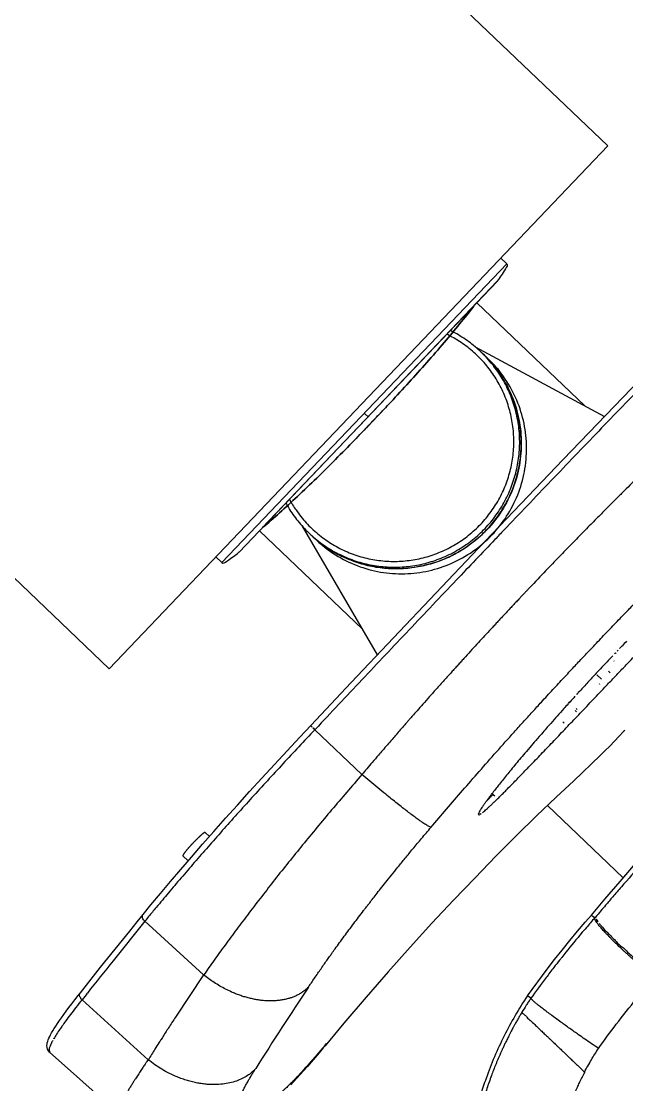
# Model space of a CAD drawing. Header units: millimetres. Extents: x 1145859089 to 1147511753, y -1047484727 to -1047247487.
# Drawn here: x 1146331046 to 1146331192.7, y -1047436878 to -1047436620.4 of the extents above; entities that cross this region are included whole.
import ezdxf
from ezdxf.xclip import XClip

# ---------------------------------------------------------------- set-up
doc = ezdxf.new("R2010")
doc.units = ezdxf.units.MM
doc.header["$LTSCALE"] = 100
doc.header["$MEASUREMENT"] = 0
doc.header["$XCLIPFRAME"] = 2
doc.linetypes.add('CENTERX2', pattern=[4, 2.5, -0.5, 0.5, -0.5])
doc.layers.get('0').update_dxf_attribs({"linetype": 'CONTINUOUS'})
for name, color, linetype in [('L-지중매입', 3, 'CENTERX2'), ('XREF', 135, 'CONTINUOUS'), ('단지배치도$0$W240910', 135, 'CONTINUOUS')]:
    doc.layers.add(name, color=color, linetype=linetype)

# ---------------------------------------------------------------- blocks, each defined once
blk = doc.blocks.new('단지배치도$0$zw$9902')
at = {"layer": '단지배치도$0$W240910', "linetype": 'ByBlock', "ltscale": 20}
for p, q in [((62514.49, -65281.25), (62395.73, -65168.01)), ((62393.73, -65407.9), (62514.49, -65281.25)), ((62393.73, -65407.9), (62274.96, -65294.66)), ((62490, -65309.83), (62488.55, -65308.45)), ((62490, -65309.83), (62420.99, -65382.21)), ((62487.7, -65314.08), (62425.15, -65379.68)), ((62487.67, -65314.11), (62430.75, -65373.81)), ((62482.74, -65319.28), (62508.89, -65344.22)), ((62482.74, -65319.28), (62508.89, -65344.22)), ((62482.33, -65329.91), (62513.71, -65346.82)), ((62483.82, -65331.23), (62484.18, -65331.58)), ((62484.21, -65331.6), (62484.18, -65331.58)), ((62484.22, -65331.61), (62484.21, -65331.6)), ((62514.03, -65346.48), (62524.37, -65335.76)), ((62456.42, -65346.89), (62455.5, -65346.02)), ((62458.8, -65346.62), (62456.25, -65349.3)), ((62458.8, -65346.62), (62458.84, -65346.58)), ((62458.87, -65346.55), (62458.84, -65346.58)), ((62503.71, -65357.23), (62514.03, -65346.48)), ((62456.19, -65349.36), (62456.21, -65349.33)), ((62456.25, -65349.3), (62456.21, -65349.33)), ((62493.4, -65368.01), (62503.71, -65357.23)), ((62483.1, -65378.8), (62493.4, -65368.01)), ((62458.7, -65404.52), (62440.52, -65373.41)), ((62430.09, -65374.51), (62455.08, -65398.34)), ((62430.09, -65374.51), (62455.08, -65398.34)), ((62442.07, -65375.01), (62442.43, -65375.36)), ((62442.43, -65375.36), (62442.46, -65375.39)), ((62442.46, -65375.39), (62442.47, -65375.39)), ((62472.82, -65389.61), (62483.1, -65378.8)), ((62420.99, -65382.21), (62419.55, -65380.83)), ((62425.25, -65379.58), (62425.13, -65379.71)), ((62425.15, -65379.68), (62425.13, -65379.71)), ((62462.56, -65400.43), (62472.82, -65389.61)), ((62452.33, -65411.26), (62462.56, -65400.43)), ((62517.93, -65402.4), (62517.66, -65402.69)), ((62515.52, -65404.93), (62515.06, -65405.42)), ((62515.68, -65404.76), (62515.52, -65404.93)), ((62516.36, -65404.05), (62516.49, -65404.19)), ((62517.66, -65402.69), (62517.55, -65402.8)), ((62513.06, -65407.54), (62512.71, -65407.91)), ((62516.02, -65406.11), (62515.91, -65405.99)), ((62510.63, -65410.13), (62510.43, -65410.35)), ((62511.84, -65409.37), (62512.92, -65410.4)), ((62515.02, -65408.88), (62514.66, -65408.54)), ((62442.56, -65421.63), (62452.33, -65411.26)), ((62508.89, -65412.02), (62508.49, -65412.45)), ((62509.13, -65411.75), (62508.89, -65412.02)), ((62510.43, -65410.35), (62510.24, -65410.56)), ((62512.58, -65411.73), (62512.45, -65411.6)), ((62507.34, -65413.71), (62507.22, -65413.84)), ((62507.1, -65417.77), (62506.83, -65417.52)), ((62506.91, -65418.35), (62506.58, -65418.04)), ((62439.9, -65424.46), (62442.56, -65421.63)), ((62443.53, -65422.68), (62443.49, -65422.64)), ((62443.66, -65422.54), (62443.53, -65422.68)), ((62454.94, -65433.51), (62443.53, -65422.68)), ((62503.95, -65421.1), (62503.57, -65420.74)), ((62436.79, -65427.78), (62439.9, -65424.46)), ((62498.4, -65423.72), (62498.23, -65423.92)), ((62498.74, -65423.33), (62498.4, -65423.72)), ((62516.1, -65425.45), (62514.94, -65426.63)), ((62517.26, -65424.27), (62516.1, -65425.45)), ((62518.26, -65423.12), (62517.26, -65424.27)), ((62433.72, -65431.09), (62436.79, -65427.78)), ((62495.13, -65427.51), (62495.11, -65427.53)), ((62513.78, -65427.79), (62512.62, -65428.95)), ((62514.94, -65426.63), (62513.78, -65427.79)), ((62512.62, -65428.95), (62506.22, -65435.06)), ((62430.68, -65434.39), (62433.72, -65431.09)), ((62427.69, -65437.67), (62430.68, -65434.39)), ((62506.22, -65435.06), (62501.98, -65439.02)), ((62424.75, -65440.92), (62427.69, -65437.67)), ((62487.1, -65438.8), (62486.43, -65438.17)), ((62486.68, -65438.4), (62486.55, -65438.52)), ((62421.87, -65444.14), (62424.75, -65440.92)), ((62501.98, -65439.02), (62497.24, -65443.56)), ((62499.87, -65441.04), (62518.22, -65458.54)), ((62499.87, -65441.04), (62518.22, -65458.54)), ((62497.24, -65443.56), (62492.38, -65448.32)), ((62419.05, -65447.31), (62421.87, -65444.14)), ((62416.31, -65450.44), (62419.05, -65447.31)), ((62416.93, -65447.56), (62417.97, -65448.55)), ((62492.38, -65448.32), (62487.4, -65453.3)), ((62413.63, -65453.51), (62416.31, -65450.44)), ((62411.04, -65456.51), (62413.63, -65453.51)), ((62411.55, -65453.2), (62412.84, -65454.43)), ((62487.4, -65453.3), (62482.32, -65458.52)), ((62408.54, -65459.45), (62411.04, -65456.51)), ((62517.46, -65459.41), (62521.21, -65455.11)), ((62482.32, -65458.52), (62477.14, -65463.95)), ((62406.12, -65462.32), (62408.54, -65459.45)), ((62513.75, -65463.75), (62517.46, -65459.41)), ((62403.81, -65465.11), (62406.12, -65462.32)), ((62477.14, -65463.95), (62471.89, -65469.57)), ((62510.52, -65467.57), (62513.75, -65463.75)), ((62401.9, -65467.43), (62403.81, -65465.11)), ((62402.33, -65469.08), (62394.65, -65478.64)), ((62398.66, -65471.46), (62400.44, -65469.25)), ((62400.44, -65469.25), (62401.9, -65467.43)), ((62402.33, -65469.08), (62402.29, -65469.05)), ((62416.55, -65482.02), (62402.33, -65469.08)), ((62507.14, -65471.51), (62509.03, -65469.28)), ((62509.03, -65469.28), (62510.52, -65467.57)), ((62510.52, -65467.57), (62510.52, -65467.57)), ((62510.52, -65467.57), (62511.33, -65468.26)), ((62511.33, -65468.26), (62511.52, -65468.04)), ((62396.89, -65473.66), (62398.66, -65471.46)), ((62471.89, -65469.57), (62466.6, -65475.37)), ((62505.27, -65473.77), (62507.14, -65471.51)), ((62395.13, -65475.86), (62396.89, -65473.66)), ((62503.42, -65476.04), (62505.27, -65473.77)), ((62393.37, -65478.05), (62395.13, -65475.86)), ((62466.6, -65475.37), (62461.28, -65481.34)), ((62501.61, -65478.33), (62503.42, -65476.04)), ((62391.63, -65480.23), (62393.37, -65478.05)), ((62499.81, -65480.65), (62501.61, -65478.33)), ((62389.89, -65482.4), (62391.63, -65480.23)), ((62416.55, -65482.02), (62409.74, -65492.34)), ((62416.55, -65482.02), (62416.59, -65482.05)), ((62461.28, -65481.34), (62455.93, -65487.47)), ((62495.01, -65487.15), (62499.81, -65480.65)), ((62386.71, -65486.39), (62388.16, -65484.57)), ((62388.16, -65484.57), (62389.89, -65482.4)), ((62385.36, -65488.09), (62386.16, -65487.08)), ((62386.16, -65487.08), (62386.72, -65486.38)), ((62495.84, -65487.73), (62495.01, -65487.15)), ((62383.27, -65490.84), (62383.92, -65489.98)), ((62383.92, -65489.98), (62384.61, -65489.06)), ((62384.61, -65489.06), (62385.36, -65488.09)), ((62387.12, -65488.07), (62387.08, -65488.03)), ((62403.14, -65502.6), (62387.12, -65488.07)), ((62455.93, -65487.47), (62450.56, -65493.77)), ((62381.62, -65493.14), (62382.13, -65492.43)), ((62382.13, -65492.43), (62382.67, -65491.66)), ((62382.67, -65491.66), (62383.27, -65490.84)), ((62380.05, -65495.58), (62380.38, -65495.03)), ((62380.38, -65495.03), (62380.75, -65494.45)), ((62380.75, -65494.45), (62381.17, -65493.82)), ((62381.17, -65493.82), (62381.62, -65493.14)), ((62450.56, -65493.77), (62445.98, -65499.25)), ((62378.94, -65497.76), (62379.1, -65497.39)), ((62379.1, -65497.39), (62379.29, -65496.98)), ((62379.29, -65496.98), (62379.51, -65496.55)), ((62379.51, -65496.55), (62379.76, -65496.08)), ((62379.76, -65496.08), (62380.05, -65495.58)), ((62378.62, -65499.2), (62378.65, -65498.83)), ((62378.65, -65499.61), (62378.62, -65499.2)), ((62378.65, -65498.83), (62378.71, -65498.48)), ((62378.76, -65500.04), (62378.65, -65499.61)), ((62378.71, -65498.48), (62378.81, -65498.13)), ((62378.96, -65500.43), (62378.76, -65500.04)), ((62378.81, -65498.13), (62378.94, -65497.76)), ((62445.56, -65499.76), (62444.54, -65500.95)), ((62445.98, -65499.25), (62445.56, -65499.76)), ((62379.24, -65500.75), (62378.96, -65500.43)), ((62396.15, -65515.78), (62379.25, -65500.76)), ((62443.56, -65502.1), (62442.61, -65503.19)), ((62444.54, -65500.95), (62443.56, -65502.1)), ((62440.82, -65505.23), (62439.98, -65506.16)), ((62441.7, -65504.24), (62440.82, -65505.23)), ((62442.61, -65503.19), (62441.7, -65504.24)), ((62438.39, -65507.89), (62437.66, -65508.67)), ((62439.17, -65507.05), (62438.39, -65507.89)), ((62439.98, -65506.16), (62439.17, -65507.05))]:
    blk.add_line(p, q, dxfattribs=at)
at = {"layer": '단지배치도$0$W240910'}
for radius in [11431.38, 11931.38]:
    blk.add_arc((57394.29, -57699.4), radius, 251.62775, 321.418131, dxfattribs=at)
at = {"layer": '단지배치도$0$W240910', "linetype": 'ByBlock', "ltscale": 20}
for centre, radius, start, end in [((83110, -85034.37), 28703.08, 136.1634, 136.565985), ((82768.96, -84709.2), 28226.86, 136.161713, 136.567679), ((62463.09, -65352.97), 30.04, 45.4017, 46.3647), ((62463.54, -65353.29), 29.96, 42.9113, 46.3621), ((62463.45, -65353.37), 30.08, 42.3345, 42.9134), ((62463.42, -65353.4), 30.12, 39.452, 42.3342), ((62463.44, -65353.39), 30.1, 37.9176, 39.4522), ((62463.48, -65353.35), 30.05, 36.3795, 37.9177), ((62463.54, -65353.31), 29.98, 29.8115, 36.3792), ((62463.46, -65353.36), 30.07, 29.0812, 29.8166), ((62096.94, -65006.7), 496.46, 316.3643, 316.5779), ((62099.49, -65004.03), 496.46, 316.1515, 316.3651), ((62464.45, -65354.56), 30.36, 310.99, 321.7904), ((62463.14, -65353.71), 29.96, 226.3672, 229.8181), ((62463.22, -65353.62), 30.08, 229.816, 230.3949), ((62463.24, -65353.59), 30.12, 230.3953, 233.2774), ((62463.23, -65353.6), 30.1, 233.2772, 234.8118), ((62463.2, -65353.65), 30.05, 234.8116, 236.3499), ((62463.16, -65353.71), 29.98, 236.3501, 242.9179), ((62463.21, -65353.62), 30.07, 242.9128, 243.6482), ((62981.73, -65847.74), 642.99, 136.01916, 136.16373), ((62981.56, -65847.63), 642.78, 136.53148, 136.79068), ((62973.92, -65840.46), 632.31, 136.83644, 137.11182), ((62958.15, -65825.89), 610.84, 137.4026, 137.56232), ((62966.78, -65833.84), 622.57, 137.16541, 137.31466), ((62946.33, -65815.11), 594.84, 137.67614, 137.84709), ((62924.71, -65795.63), 565.74, 138.0644, 138.3191), ((62935.06, -65804.92), 579.65, 137.91771, 138.06478), ((62293.63, -65204.88), 313.19, 315.8266, 316.042), ((62582.07, -65511.3), 120.4, 142.5926, 142.7887), ((62483.26, -65443.19), 0.144, 218.5234, 223.1724), ((62479.9, -65437.39), 6.84, 307.8614, 308.0218), ((63070.31, -65940.34), 731.65, 137.8619, 139.04256), ((63073.03, -65942.72), 735.26, 139.04188, 139.29079), ((63073.17, -65942.84), 735.45, 139.29087, 139.49734), ((63073.84, -65943.41), 736.32, 139.49736, 139.78966), ((65663.04, -68097.29), 4188.04, 141.29815, 141.43496), ((63237.25, -66013.48), 954.87, 146.39571, 147.80636), ((62400.6, -65509.36), 23.51, 149.1292, 151.0897), ((62256.27, -65338.63), 248.49, 319.5365, 319.8952)]:
    blk.add_arc(centre, radius, start, end, dxfattribs=at)
for points, start_tangent, end_tangent in [([(62490, -65309.83), (62489.69, -65311.07), (62487.7, -65314.08)], (0.723747, -0.690066), (-0.591761, -0.806114)), ([(62458.87, -65346.55), (62461.9, -65343.34), (62466.33, -65338.54), (62474.85, -65328.88), (62478.64, -65324.33), (62481.93, -65320.18), (62482.08, -65319.98)], (0.689929, 0.723877), (0.608288, 0.793717)), ([(62482.08, -65319.98), (62481.93, -65320.18), (62478.64, -65324.33), (62474.85, -65328.88), (62466.33, -65338.54), (62461.9, -65343.34), (62459.36, -65346.03)], (-0.608288, -0.793717), (-0.688884, -0.724871)), ([(62535.34, -65326.45), (62523.81, -65338.38), (62512.28, -65350.35), (62500.76, -65362.36), (62489.27, -65374.39)], (-0.695958, -0.718082), (-0.69029, -0.723533)), ([(62484.75, -65373.92), (62487.39, -65370.74), (62489.58, -65367.24), (62491.26, -65363.47), (62492.42, -65359.51), (62493.04, -65355.44), (62493.09, -65351.31), (62492.57, -65347.23), (62491.51, -65343.25), (62489.92, -65339.46), (62487.82, -65335.92), (62485.26, -65332.7), (62484.18, -65331.58)], (0.690066, 0.723747), (-0.712046, 0.702133)), ([(62485.12, -65374.27), (62487.76, -65371.09), (62489.94, -65367.59), (62491.63, -65363.82), (62492.79, -65359.86), (62493.4, -65355.78), (62493.45, -65351.66), (62492.94, -65347.58), (62491.88, -65343.6), (62490.28, -65339.8), (62488.18, -65336.27), (62485.62, -65333.05), (62484.22, -65331.61)], (0.690066, 0.723747), (-0.722745, 0.691115)), ([(62488.31, -65373.34), (62491.43, -65368.5), (62493.61, -65363.04), (62494.69, -65357.27), (62494.64, -65351.4), (62493.45, -65345.65), (62491.17, -65340.25), (62487.89, -65335.39), (62485.74, -65333.06)], (0.618536, 0.785757), (-0.715893, 0.69821)), ([(62546.88, -65337.52), (62545.78, -65338.54), (62544.52, -65339.72), (62543.1, -65341.04), (62541.91, -65342.16), (62540.6, -65343.39), (62539.18, -65344.74), (62537.93, -65345.92), (62536.85, -65346.94), (62535.94, -65347.81), (62535.21, -65348.51), (62534.67, -65349.02), (62534.15, -65349.52), (62533.51, -65350.13), (62532.56, -65351.04), (62531.44, -65352.12), (62530.15, -65353.37), (62528.68, -65354.78), (62527.06, -65356.37), (62525.51, -65357.87), (62523.85, -65359.5), (62523.11, -65360.23), (62522.7, -65360.63), (62522.39, -65360.93), (62522.08, -65361.24), (62521.75, -65361.56), (62521.42, -65361.89), (62519.82, -65363.47), (62518.08, -65365.2), (62516.19, -65367.09), (62513.87, -65369.42), (62511.36, -65371.95), (62508.66, -65374.69), (62505.79, -65377.63), (62502.73, -65380.79), (62499.5, -65384.15)], (-0.73653, -0.676405), (-0.70102, -0.713142)), ([(62489.74, -65338.74), (62490.97, -65341.23), (62492.81, -65346.85), (62493.52, -65352.72), (62493.07, -65358.63), (62491.48, -65364.33), (62488.8, -65369.62), (62485.15, -65374.29)], (0.486049, -0.873931), (-0.690031, -0.72378)), ([(62458.87, -65346.55), (62459.36, -65346.03)], (0.689929, 0.723877), (0.688884, 0.724871)), ([(62456.19, -65349.36), (62453.12, -65352.54), (62448.54, -65357.2), (62439.3, -65366.17), (62434.94, -65370.17), (62430.94, -65373.66), (62430.76, -65373.81)], (-0.690201, -0.723618), (-0.76385, -0.645393)), ([(62430.76, -65373.81), (62430.94, -65373.66), (62434.94, -65370.17), (62439.3, -65366.17), (62448.54, -65357.2), (62453.12, -65352.54), (62455.69, -65349.88)], (0.76385, 0.645393), (0.691241, 0.722624)), ([(62456.19, -65349.36), (62455.69, -65349.88)], (-0.690201, -0.723618), (-0.691241, -0.722624)), ([(62471.67, -65446.31), (62475.4, -65441.93), (62479.29, -65437.43), (62483.33, -65432.8), (62487.52, -65428.05), (62491.81, -65423.25), (62492.77, -65422.18), (62493.95, -65420.88), (62495.09, -65419.61), (62496.22, -65418.37), (62497.32, -65417.17), (62498.4, -65415.99), (62501.21, -65412.93), (62503.85, -65410.09), (62506.29, -65407.47), (62508.55, -65405.07), (62510.61, -65402.89), (62512.1, -65401.32), (62513.46, -65399.89), (62514.72, -65398.58), (62516.03, -65397.21), (62517.47, -65395.72), (62519.48, -65393.64), (62521.69, -65391.37), (62524.12, -65388.9), (62526.75, -65386.23), (62529.59, -65383.37), (62532.96, -65380.01), (62536.59, -65376.42), (62537.34, -65375.68), (62538.02, -65375.02), (62538.69, -65374.36), (62539.36, -65373.71), (62540.03, -65373.05), (62544.21, -65369), (62548.34, -65365.05), (62552.34, -65361.25), (62556.22, -65357.61), (62559.97, -65354.13)], (0.647001, 0.762489), (0.733913, 0.679244)), ([(62442.07, -65375.01), (62443.61, -65376.38), (62446.94, -65378.79), (62450.58, -65380.71), (62454.44, -65382.13), (62458.47, -65383), (62462.57, -65383.32), (62466.69, -65383.07), (62470.73, -65382.26), (62474.63, -65380.92), (62478.31, -65379.05), (62481.71, -65376.7), (62484.75, -65373.92)], (0.723747, -0.690066), (0.690066, 0.723747)), ([(62442.47, -65375.39), (62443.97, -65376.73), (62447.31, -65379.14), (62450.94, -65381.06), (62454.81, -65382.48), (62458.83, -65383.35), (62462.94, -65383.66), (62467.05, -65383.42), (62471.1, -65382.61), (62475, -65381.27), (62478.68, -65379.4), (62482.07, -65377.05), (62485.12, -65374.27)], (0.724747, -0.689015), (0.690066, 0.723747)), ([(62487.14, -65376.62), (62477.79, -65386.44), (62466.34, -65398.51), (62454.92, -65410.59), (62443.66, -65422.54)], (-0.690044, -0.723768), (-0.684606, -0.728914)), ([(62485.15, -65374.29), (62480.66, -65378.17), (62475.5, -65381.09), (62469.88, -65382.95), (62464, -65383.69), (62458.1, -65383.26), (62452.4, -65381.68), (62449.86, -65380.57)], (-0.690031, -0.72378), (-0.896085, 0.443882)), ([(62489.27, -65374.39), (62487.14, -65376.62)], (-0.69029, -0.723533), (-0.690044, -0.723768)), ([(62444, -65376.85), (62446.12, -65378.65), (62451.08, -65381.76), (62456.56, -65383.85), (62462.34, -65384.84), (62468.21, -65384.68), (62473.94, -65383.4), (62479.32, -65381.03), (62484.15, -65377.67), (62484.37, -65377.48)], (0.731678, -0.681651), (0.754803, 0.655951)), ([(62420.99, -65382.21), (62422.21, -65381.84), (62425.13, -65379.71)], (0.723747, -0.690066), (0.777018, 0.629478)), ([(62499.5, -65384.15), (62495.56, -65388.27), (62495.12, -65388.74), (62494.68, -65389.2), (62494.24, -65389.67), (62493.8, -65390.13), (62493.22, -65390.75), (62492.57, -65391.44), (62491.69, -65392.37), (62490.84, -65393.28), (62489.84, -65394.35), (62488.7, -65395.58), (62488.01, -65396.31), (62487.65, -65396.7), (62487.29, -65397.09), (62486.92, -65397.49), (62486.55, -65397.89), (62486.18, -65398.29), (62485.8, -65398.69), (62482.77, -65401.99), (62479.6, -65405.45), (62478.88, -65406.25), (62478.15, -65407.06), (62477.41, -65407.87), (62476.62, -65408.74), (62475.59, -65409.89), (62474.6, -65410.99), (62473.66, -65412.04), (62471.74, -65414.19), (62470.05, -65416.08), (62468.6, -65417.72), (62467.38, -65419.11), (62466.69, -65419.89), (62466.11, -65420.56), (62465.62, -65421.12), (62465.01, -65421.81), (62464.21, -65422.73), (62463.2, -65423.89), (62462.21, -65425.03), (62461.08, -65426.34), (62459.92, -65427.69), (62458.94, -65428.82), (62457.43, -65430.59), (62456.1, -65432.15), (62454.94, -65433.51)], (-0.70102, -0.713142), (-0.644611, -0.764511)), ([(62485.83, -65441.28), (62486.44, -65440.7), (62487.06, -65440.11), (62487.71, -65439.48), (62488.39, -65438.8), (62489.11, -65438.09), (62489.86, -65437.34), (62490.22, -65436.97), (62491.22, -65435.96), (62492.25, -65434.91), (62493.32, -65433.81), (62494.42, -65432.67), (62495.03, -65432.04), (62496.33, -65430.69), (62497.67, -65429.3), (62499.04, -65427.87), (62500.43, -65426.41), (62501.86, -65424.92), (62503.31, -65423.39), (62504.79, -65421.84), (62506.29, -65420.26), (62507.82, -65418.65), (62509.38, -65417.02), (62510.96, -65415.36), (62512.56, -65413.68), (62514.18, -65411.98), (62515.19, -65410.91), (62517.17, -65408.83), (62519.17, -65406.74), (62520.46, -65405.38), (62522.48, -65403.27), (62524.48, -65401.17), (62526.46, -65399.1), (62528.41, -65397.05), (62530.34, -65395.03), (62530.74, -65394.61), (62532.56, -65392.72), (62534.33, -65390.86), (62536.06, -65389.05), (62537.73, -65387.29), (62539.36, -65385.58), (62540.93, -65383.92), (62541.04, -65383.8)], (0.733267, 0.679941), (0.687625, 0.726066)), ([(62516.35, -65404.05), (62515.68, -65404.76)], (-0.690059, -0.723753), (-0.688972, -0.724788)), ([(62516.97, -65403.41), (62516.35, -65404.05)], (-0.691048, -0.722809), (-0.690059, -0.723753)), ([(62517.55, -65402.8), (62516.97, -65403.41)], (-0.691988, -0.721909), (-0.691048, -0.722809)), ([(62507.22, -65413.84), (62506.53, -65414.59)], (-0.674565, -0.738215), (-0.673317, -0.739354)), ([(62505.34, -65415.91), (62504.95, -65416.34), (62504.85, -65416.44)], (-0.671108, -0.741359), (-0.670194, -0.742186)), ([(62502.18, -65419.42), (62501.49, -65420.21), (62499.83, -65422.08), (62498.74, -65423.33)], (-0.66497, -0.74687), (-0.657595, -0.753371)), ([(62443.53, -65422.68), (62439.64, -65426.81), (62435.8, -65430.93), (62432.01, -65435.04), (62428.29, -65439.12), (62424.65, -65443.15), (62421.1, -65447.13)], (-0.700733, -0.713424), (-0.663998, -0.747735)), ([(62442.85, -65422.04), (62442.56, -65421.63)], (-0.75301, 0.658009), (0.995809, -0.091457)), ([(62443.49, -65422.64), (62443.09, -65422.26), (62442.85, -65422.04)], (-0.722871, 0.690983), (-0.75301, 0.658009)), ([(62498.23, -65423.92), (62496.68, -65425.7), (62495.19, -65427.44), (62495.11, -65427.53)], (-0.656419, -0.754397), (-0.648584, -0.761143)), ([(62495.11, -65427.53), (62493.74, -65429.15), (62492.5, -65430.62), (62491.34, -65432.03), (62490.24, -65433.37), (62489.21, -65434.64), (62488.24, -65435.85), (62487.46, -65436.84), (62486.61, -65437.93), (62486.43, -65438.17)], (-0.648584, -0.761143), (-0.607458, -0.794352)), ([(62454.94, -65433.51), (62451.23, -65437.83), (62447.59, -65442.11), (62444.03, -65446.37), (62440.56, -65450.59), (62437.16, -65454.79), (62433.84, -65458.96)], (-0.650859, -0.759199), (-0.6024, -0.798194)), ([(62471.67, -65446.31), (62471.03, -65446.04), (62470.62, -65445.81), (62470.17, -65445.53), (62469.7, -65445.22), (62468.98, -65444.73), (62468.07, -65444.07), (62467.05, -65443.33), (62465.96, -65442.5), (62464.76, -65441.57), (62463.48, -65440.56), (62462.12, -65439.48), (62460.71, -65438.33), (62458.78, -65436.75), (62456.84, -65435.12), (62454.94, -65433.51)], (-0.998377, 0.056954), (-0.761087, 0.64865)), ([(62486.18, -65438.49), (62485.98, -65438.76), (62485.41, -65439.53), (62484.89, -65440.23), (62484.44, -65440.87), (62483.99, -65441.54), (62483.71, -65441.97), (62483.49, -65442.34), (62483.21, -65442.88), (62483.15, -65443.28)], (-0.604735, -0.796427), (0.723717, -0.690097)), ([(62486.55, -65438.52), (62486.07, -65438.99), (62485.4, -65439.63), (62485.18, -65439.83)], (-0.71503, -0.699094), (-0.727475, -0.686134)), ([(62483.16, -65443.29), (62483.27, -65443.33)], (0.68469, -0.728834), (0.991941, 0.1267)), ([(62483.27, -65443.33), (62483.6, -65443.15)], (0.991941, 0.1267), (0.814391, 0.580316)), ([(62483.6, -65443.15), (62484.09, -65442.79)], (0.814391, 0.580316), (0.789505, 0.613744)), ([(62484.11, -65442.78), (62484.49, -65442.47), (62484.89, -65442.12), (62485.33, -65441.73), (62485.8, -65441.3), (62485.83, -65441.28)], (0.787785, 0.615951), (0.733267, 0.679941)), ([(62421.1, -65447.13), (62417.65, -65451.03), (62414.32, -65454.86), (62411.11, -65458.58), (62408.04, -65462.2), (62405.11, -65465.71), (62404.15, -65466.84)], (-0.663997, -0.747735), (-0.642857, -0.765986)), ([(62416.93, -65447.56), (62416.91, -65447.55), (62416.89, -65447.55), (62416.86, -65447.56), (62416.82, -65447.57), (62416.77, -65447.59), (62416.72, -65447.62), (62416.66, -65447.66), (62416.59, -65447.71), (62416.52, -65447.76), (62416.44, -65447.82), (62416.36, -65447.89), (62416.27, -65447.96), (62416.17, -65448.04), (62416.07, -65448.13), (62415.97, -65448.22), (62415.85, -65448.32), (62415.74, -65448.42), (62415.62, -65448.53), (62415.5, -65448.65), (62415.37, -65448.77), (62415.24, -65448.89), (62415.11, -65449.02), (62414.97, -65449.15), (62414.84, -65449.28), (62414.7, -65449.42), (62414.56, -65449.56), (62414.42, -65449.71), (62414.27, -65449.85), (62414.13, -65450), (62413.99, -65450.14)], (-0.723611, 0.690208), (-0.690066, -0.723747)), ([(62441.96, -65485), (62442.5, -65484.21), (62443.19, -65483.2), (62444.04, -65481.96), (62444.81, -65480.86), (62445.65, -65479.65), (62446.41, -65478.57), (62447.08, -65477.64), (62447.63, -65476.86), (62448.44, -65475.75), (62449.53, -65474.25), (62450.65, -65472.72), (62451.79, -65471.18), (62452.95, -65469.63), (62454.13, -65468.07), (62455.33, -65466.49), (62455.57, -65466.18), (62456.16, -65465.41), (62456.6, -65464.84), (62457.4, -65463.82), (62458.34, -65462.6), (62459.45, -65461.2), (62460.68, -65459.64), (62462.08, -65457.89), (62463.64, -65455.96), (62465.37, -65453.83), (62467.29, -65451.52), (62469.39, -65449.01), (62471.67, -65446.31)], (0.559662, 0.828721), (0.649376, 0.760467)), ([(62413.99, -65450.14), (62413.85, -65450.29), (62413.71, -65450.44), (62413.57, -65450.59), (62413.44, -65450.74), (62413.3, -65450.88), (62413.17, -65451.03), (62413.04, -65451.17), (62412.92, -65451.31), (62412.8, -65451.45), (62412.68, -65451.59), (62412.57, -65451.72), (62412.46, -65451.85), (62412.35, -65451.97), (62412.26, -65452.09), (62412.16, -65452.21), (62412.07, -65452.32), (62411.99, -65452.42), (62411.92, -65452.52), (62411.85, -65452.62), (62411.79, -65452.7), (62411.73, -65452.79), (62411.68, -65452.86), (62411.64, -65452.93), (62411.6, -65452.99), (62411.58, -65453.04), (62411.56, -65453.09), (62411.54, -65453.13), (62411.54, -65453.16), (62411.54, -65453.18), (62411.55, -65453.2)], (-0.690066, -0.723747), (0.723611, -0.690208)), ([(62433.84, -65458.96), (62430.64, -65463.06), (62427.55, -65467.09), (62424.59, -65471.02), (62421.77, -65474.83), (62419.1, -65478.51), (62416.59, -65482.05)], (-0.6024, -0.798194), (-0.5979, -0.801571)), ([(62404.15, -65466.84), (62402.33, -65469.08)], (-0.642857, -0.765986), (-0.612592, -0.7904)), ([(62402.29, -65469.05), (62402, -65468.7), (62401.79, -65468.25), (62401.75, -65467.76), (62401.9, -65467.43)], (-0.722004, 0.691888), (0.61756, 0.786523)), ([(62511.33, -65468.26), (62509.29, -65470.61), (62507.99, -65472.13), (62507.28, -65472.98), (62503.34, -65477.81)], (-0.660999, -0.750387), (-0.622243, -0.782824)), ([(62525.79, -65482.77), (62524.39, -65481.59), (62522.94, -65480.34), (62521.91, -65479.44), (62520.98, -65478.62), (62520.17, -65477.9), (62519.59, -65477.37), (62519.03, -65476.86), (62518.49, -65476.36), (62517.98, -65475.88), (62517.48, -65475.42), (62516.36, -65474.34), (62515.38, -65473.38), (62514.89, -65472.87), (62514.42, -65472.39), (62513.98, -65471.93), (62513.57, -65471.49), (62512.85, -65470.68), (62512.26, -65469.97), (62511.82, -65469.39), (62511.51, -65468.9), (62511.33, -65468.26)], (-0.85685, 0.515566), (0.337491, 0.941329)), ([(62511.52, -65468.04), (62511.68, -65468.56)], (-0.322003, -0.946739), (0.492124, -0.870525)), ([(62511.68, -65468.56), (62511.96, -65469.01), (62512.39, -65469.59)], (0.480052, -0.87724), (0.620165, -0.784471)), ([(62512.39, -65469.59), (62512.98, -65470.29), (62513.72, -65471.12)], (0.623593, -0.781749), (0.68044, -0.732804)), ([(62513.72, -65471.12), (62514.61, -65472.05), (62515.63, -65473.07)], (0.68044, -0.732804), (0.711371, -0.702817)), ([(62515.63, -65473.07), (62516.53, -65473.96), (62518.01, -65475.35)], (0.711371, -0.702817), (0.873058, -0.487617)), ([(62518.01, -65475.35), (62518.99, -65476.25), (62520.13, -65477.29), (62521.44, -65478.45), (62522.89, -65479.72), (62524.46, -65481.05), (62526.1, -65482.42)], (0.873058, -0.487617), (0.908304, -0.418311)), ([(62503.34, -65477.81), (62502.8, -65478.49), (62501.42, -65480.26), (62499.53, -65482.73), (62495.84, -65487.73)], (-0.622835, -0.782353), (-0.582569, -0.812781)), ([(62441.96, -65485), (62441.56, -65485.4), (62441, -65485.87), (62440.25, -65486.41), (62439.39, -65486.91), (62438.6, -65487.28), (62437.83, -65487.58), (62437.09, -65487.81), (62436.6, -65487.94), (62436.11, -65488.05), (62435.61, -65488.14), (62435.11, -65488.22), (62434.62, -65488.28), (62434.12, -65488.32), (62432.28, -65488.36), (62430.55, -65488.24), (62429.49, -65488.09), (62428.44, -65487.88), (62427.39, -65487.63), (62426.35, -65487.34), (62425.32, -65487), (62424.32, -65486.62), (62423.35, -65486.21), (62421.91, -65485.52), (62420.5, -65484.76), (62419.14, -65483.91), (62417.83, -65483.01), (62416.59, -65482.05)], (-0.66402, -0.747715), (-0.773566, 0.633716)), ([(62512.22, -65499.89), (62516.55, -65494.02), (62521.44, -65487.87), (62525.79, -65482.77)], (0.574028, 0.818835), (0.649535, 0.760332)), ([(62387.08, -65488.03), (62386.82, -65487.73), (62386.62, -65487.34), (62386.57, -65486.67), (62386.71, -65486.39)], (-0.963823, 0.266542), (0.616969, 0.786988)), ([(62388.4, -65486.45), (62387.12, -65488.07)], (-0.623353, -0.781941), (-0.622848, -0.782343)), ([(62495.01, -65487.15), (62492.04, -65491.91), (62489.38, -65496.84), (62487.02, -65501.92), (62484.99, -65507.14), (62483.7, -65511.03)], (-0.555624, -0.831434), (-0.291413, -0.956597)), ([(62387.12, -65488.07), (62385.64, -65489.94), (62384.3, -65491.69), (62383.1, -65493.31), (62382.32, -65494.4)], (-0.675447, -0.737409), (-0.57492, -0.81821)), ([(62495.84, -65487.73), (62495.29, -65488.57), (62494.74, -65489.42), (62493.68, -65491.12)], (-0.555754, -0.831347), (-0.51828, -0.855211)), ([(62497.05, -65488.9), (62496.54, -65488.47), (62496.16, -65488.12), (62495.84, -65487.73)], (-0.779196, 0.62678), (-0.102953, 0.994686)), ([(62512.22, -65499.89), (62510.54, -65498.74), (62508.93, -65497.62), (62507.42, -65496.56), (62506.37, -65495.82), (62505.27, -65495.05), (62504.18, -65494.26), (62503.14, -65493.51), (62501.84, -65492.57), (62500.66, -65491.69), (62499.55, -65490.86), (62498.57, -65490.11), (62497.73, -65489.46), (62497.05, -65488.9)], (-0.795115, 0.606459), (-0.779196, 0.62678)), ([(62409.74, -65492.34), (62408.06, -65494.91), (62406.58, -65497.2), (62406.27, -65497.68), (62405.75, -65498.5), (62404.77, -65500.04), (62403.14, -65502.6)], (-0.551333, -0.834285), (-0.534578, -0.845119)), ([(62493.68, -65491.12), (62493.49, -65491.44), (62493.26, -65491.82), (62492.84, -65492.54), (62492.6, -65492.96), (62492.36, -65493.38), (62492.13, -65493.78), (62491.92, -65494.17), (62491.59, -65494.76), (62491.35, -65495.21), (62491.11, -65495.67), (62490.77, -65496.31), (62490.6, -65496.64), (62490.4, -65497.04), (62490.15, -65497.53), (62489.68, -65498.49), (62489.29, -65499.3), (62488.93, -65500.09), (62488.64, -65500.73), (62488.38, -65501.3), (62488.23, -65501.65), (62488.08, -65502), (62487.93, -65502.35), (62487.78, -65502.7), (62487.63, -65503.05), (62487.49, -65503.4), (62487.34, -65503.76), (62486.29, -65506.47), (62485.2, -65509.59), (62484.23, -65512.75)], (-0.519037, -0.854752), (-0.274649, -0.961545)), ([(62493.68, -65491.12), (62494.04, -65491.46), (62494.41, -65491.82), (62494.91, -65492.29)], (-0.376726, -0.926325), (0.417353, -0.908744)), ([(62494.91, -65492.29), (62495.74, -65493.09), (62496.79, -65494.08)], (0.417353, -0.908744), (0.724378, -0.689403)), ([(62382.32, -65494.4), (62382.05, -65494.78), (62381.15, -65496.12), (62380.42, -65497.29)], (-0.57492, -0.81821), (-0.512732, -0.858549)), ([(62496.79, -65494.08), (62497.64, -65494.89), (62498.48, -65495.7), (62499.32, -65496.5), (62500.02, -65497.17), (62500.52, -65497.64), (62501.04, -65498.14), (62501.36, -65498.45), (62501.75, -65498.81), (62502.21, -65499.26), (62502.71, -65499.73), (62503.45, -65500.44), (62504.04, -65501), (62504.62, -65501.55), (62505.13, -65502.04), (62505.6, -65502.49), (62506.02, -65502.89), (62506.7, -65503.53), (62507.57, -65504.37), (62508.12, -65504.89), (62508.51, -65505.27), (62508.88, -65505.61)], (0.722293, -0.691587), (0.714059, -0.700085)), ([(62380.02, -65497.99), (62379.84, -65498.31), (62379.43, -65499.17), (62379.19, -65499.85), (62379.12, -65500.37), (62379.3, -65500.75)], (-0.483068, -0.875583), (0.681886, -0.731459)), ([(62445.32, -65499.89), (62444.34, -65501.04), (62444, -65501.44), (62443.73, -65501.74), (62443.39, -65502.13), (62442.98, -65502.61), (62442.49, -65503.16), (62441.95, -65503.78), (62441.52, -65504.26), (62441.13, -65504.69), (62440.79, -65505.06), (62440.49, -65505.39), (62440.23, -65505.67), (62439.7, -65506.24), (62439.4, -65506.56), (62439.11, -65506.87), (62438.82, -65507.18), (62438.54, -65507.47), (62438.26, -65507.76), (62437.56, -65508.47), (62436.92, -65509.09), (62436.47, -65509.52), (62436.2, -65509.76), (62435.91, -65510.02), (62435.52, -65510.35), (62435.23, -65510.59), (62434.81, -65510.9), (62434.51, -65511.1), (62433.94, -65511.34)], (-0.64872, -0.761027), (-0.975614, -0.219493)), ([(62446.33, -65498.7), (62446.07, -65499.14), (62446, -65499.23)], (-0.47744, -0.878664), (-0.635711, -0.771927)), ([(62510.54, -65502.6), (62511.34, -65501.27), (62512.22, -65499.89)], (0.490792, 0.871277), (0.549806, 0.835292)), ([(62403.14, -65502.6), (62402.82, -65503.06), (62402.38, -65503.71), (62401.83, -65504.52), (62401.19, -65505.48), (62400.84, -65506), (62400.52, -65506.5), (62399.92, -65507.43), (62399.52, -65508.06), (62399.03, -65508.85), (62398.57, -65509.6), (62398.15, -65510.31), (62397.77, -65510.98), (62397.42, -65511.61), (62397.11, -65512.2)], (-0.49504, -0.86887), (-0.37849, -0.925605)), ([(62429.19, -65504.74), (62428.27, -65505.64), (62427.18, -65506.46), (62425.92, -65507.18), (62424.5, -65507.77), (62422.92, -65508.23), (62421.2, -65508.52), (62419.37, -65508.64), (62417.44, -65508.58), (62416.29, -65508.45), (62415.1, -65508.26), (62413.88, -65507.99), (62412.64, -65507.65), (62411.39, -65507.25), (62410.15, -65506.77), (62408.29, -65505.92), (62406.48, -65504.93), (62404.76, -65503.82), (62403.14, -65502.6)], (-0.68341, -0.730035), (-0.778212, 0.628002)), ([(62508.88, -65505.61), (62509.66, -65504.13), (62510.54, -65502.6)], (0.328661, 0.944448), (0.521284, 0.853383)), ([(62425.46, -65512.82), (62425.31, -65512.15), (62425.5, -65511.49), (62425.68, -65511.04), (62425.9, -65510.52), (62426.07, -65510.18), (62426.32, -65509.68), (62426.54, -65509.24), (62426.75, -65508.86), (62426.99, -65508.43), (62427.25, -65507.96), (62427.45, -65507.6), (62427.67, -65507.23), (62427.89, -65506.85), (62428.13, -65506.46), (62428.37, -65506.06), (62428.59, -65505.7), (62428.79, -65505.39), (62429.19, -65504.74)], (-0.896196, 0.443658), (0.534244, 0.84533)), ([(62501.47, -65540.32), (62501.39, -65535.8), (62501.39, -65535.33), (62501.41, -65534.8), (62501.42, -65534.21), (62501.45, -65533.55), (62501.49, -65532.67), (62501.54, -65532.01), (62501.57, -65531.55), (62501.6, -65531.17), (62501.63, -65530.75), (62501.68, -65530.19), (62501.8, -65529.07), (62502.08, -65526.83), (62502.88, -65522.37), (62503.05, -65521.61), (62503.2, -65520.94), (62503.34, -65520.35), (62503.47, -65519.85), (62503.57, -65519.44), (62503.73, -65518.86), (62503.82, -65518.5), (62503.99, -65517.91), (62504.16, -65517.32), (62504.34, -65516.74), (62504.52, -65516.16), (62504.7, -65515.58), (62504.89, -65515), (62505.29, -65513.86), (62505.7, -65512.73), (62506.14, -65511.6), (62506.59, -65510.49), (62507.12, -65509.28), (62507.6, -65508.22), (62508.09, -65507.18), (62508.88, -65505.61)], (-0.032515, 0.999471), (-0.588892, -0.808212))]:
    blk.add_spline(points, degree=3, dxfattribs=dict(at, start_tangent=start_tangent, end_tangent=end_tangent))
for points, knots in [([(62483.69, -65372.9), (62484.6, -65371.95), (62486.29, -65369.91), (62488.39, -65366.55), (62490.01, -65362.93), (62491.13, -65359.12), (62491.72, -65355.2), (62491.77, -65351.24), (62491.27, -65347.31), (62490.25, -65343.49), (62488.72, -65339.84), (62486.7, -65336.44), (62484.24, -65333.34), (62481.38, -65330.61), (62478.42, -65328.48), (62476.38, -65327.35), (62475.46, -65326.91)], [0, 0, 0, 0, 3.956531, 7.912519, 11.867416, 15.82085, 19.772505, 23.722097, 27.669651, 31.615273, 35.55921, 39.50186, 43.443683, 47.385235, 51.327059, 54.361858, 54.361858, 54.361858, 54.361858]), ([(62483.82, -65331.23), (62482.87, -65330.32), (62480.84, -65328.63), (62478.26, -65326.99), (62476.71, -65326.19), (62476.33, -65326.01)], [0, 0, 0, 0, 3.942487, 7.885538, 9.158562, 9.158562, 9.158562, 9.158562]), ([(62436.5, -65367.79), (62436.7, -65368.16), (62437.57, -65369.66), (62439.33, -65372.17), (62441.12, -65374.11), (62442.07, -65375.01)], [38.244467, 38.244467, 38.244467, 38.244467, 39.515555, 43.458684, 47.401327, 47.401327, 47.401327, 47.401327]), ([(62437.36, -65366.88), (62437.85, -65367.77), (62439.07, -65369.75), (62441.34, -65372.61), (62444.2, -65375.34), (62447.41, -65377.65), (62450.9, -65379.5), (62454.62, -65380.86), (62458.49, -65381.7), (62462.44, -65382), (62466.39, -65381.76), (62470.28, -65380.99), (62474.03, -65379.69), (62477.56, -65377.9), (62480.83, -65375.64), (62482.78, -65373.86), (62483.69, -65372.9)], [36.468695, 36.468695, 36.468695, 36.468695, 39.50186, 43.443683, 47.385235, 51.327059, 55.269708, 59.213647, 63.159266, 67.10682, 71.056403, 75.008062, 78.961505, 82.916401, 86.872392, 90.828922, 90.828922, 90.828922, 90.828922])]:
    blk.add_open_spline(points, degree=3, knots=knots, dxfattribs=at)
blk = doc.blocks.new('단지배치도')
blk.add_blockref('단지배치도$0$zw$9902', (141034.19, 142437.16))

msp = doc.modelspace()

# ---------------------------------------------------------------- linework, layer by layer
at = {"layer": 'L-지중매입', "ltscale": 2}
msp.add_arc((1146292364.149594, -1047402174.186541, 0), 45716.750817, 303.4822833292, 333.0437788935, dxfattribs=at)

# ---------------------------------------------------------------- block references
at = {"layer": 'XREF'}
ref = msp.add_blockref('단지배치도', (1146127639.433662, -1047513806.462535), dxfattribs=at)
XClip(ref).set_block_clipping_path([(72982.4064819524, 34919.7593965302), (360382.4067475507, 255319.7593436702)])

doc.saveas('drawing.dxf')
